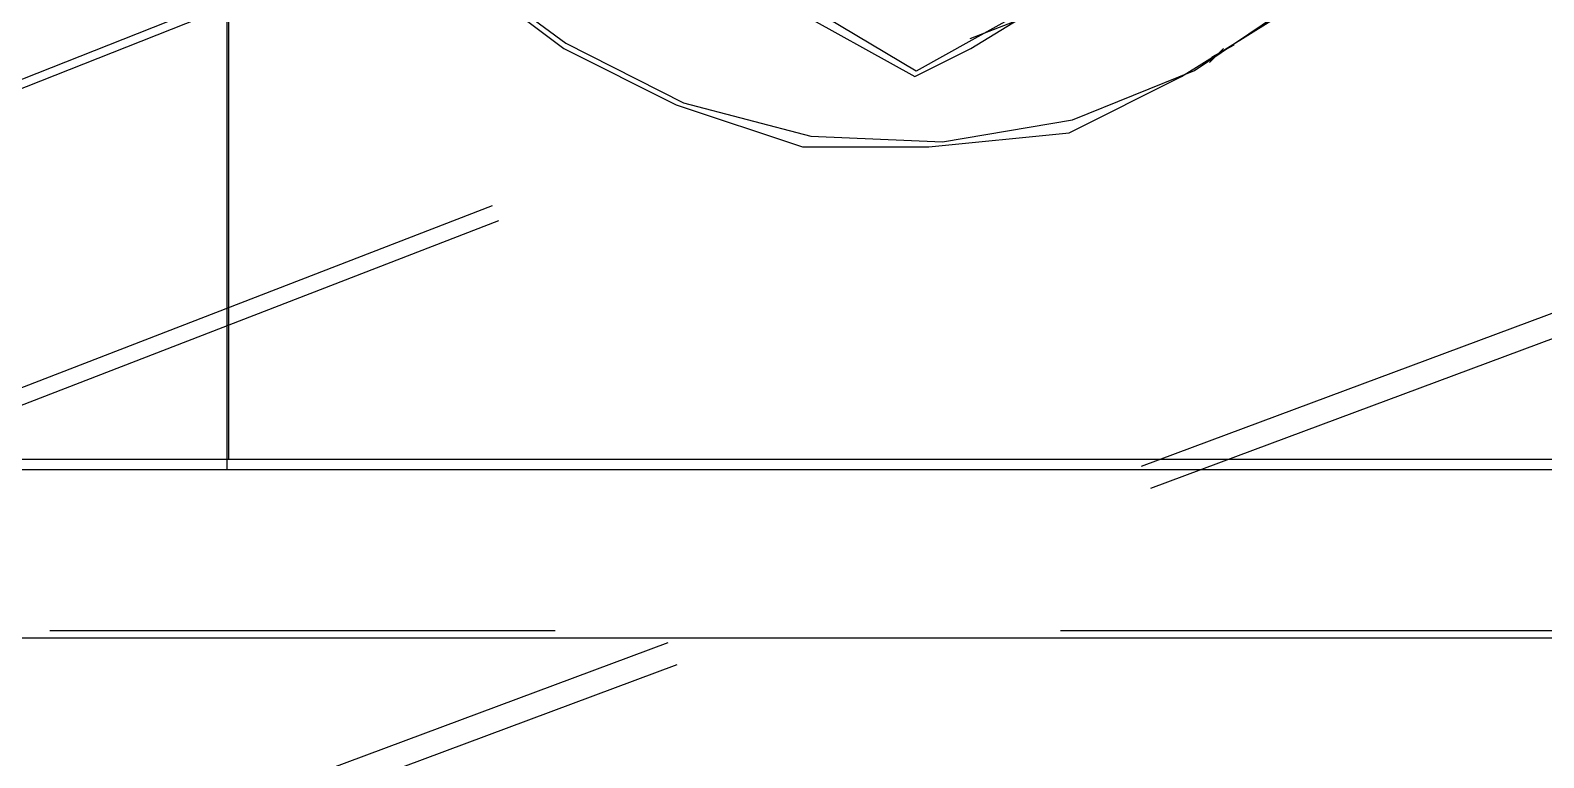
# Model space of a CAD drawing. Extents: x 3 to 592, y 5 to 207.
# Drawn here: x 104.139 to 107.944, y 49.934 to 51.763 of the extents above; entities that cross this region are included whole.
import ezdxf

# ---------------------------------------------------------------- set-up
doc = ezdxf.new("R2010")
doc.units = 0
doc.layers.get('0').update_dxf_attribs({"linetype": 'CONTINUOUS'})

msp = doc.modelspace()

# ---------------------------------------------------------------- linework, layer by layer
at = {"color": 7}
for points in [[(104.638016, 50.684783), (104.638016, 54.573805)], [(104.638016, 50.684783), (104.638016, 54.573805)], [(104.638016, 50.684783), (104.638016, 54.573805)], [(104.638016, 50.684783), (104.638016, 54.573805)], [(104.633889, 50.658889), (104.633889, 54.539444)], [(107.685427, 52.200196), (106.500946, 51.742043)], [(107.685427, 52.200196), (106.500946, 51.742043)], [(105.760308, 52.023751), (106.063344, 51.842423), (106.366381, 51.661448)], [(105.760308, 52.023751), (106.063344, 51.842423), (106.366381, 51.661448)], [(105.760308, 52.023751), (106.063344, 51.842423), (106.366381, 51.661448)], [(105.760308, 52.023751), (106.063344, 51.842423), (106.366381, 51.661448)], [(100.186455, 50.085696), (105.029769, 52.001382)], [(100.186455, 50.085696), (105.029769, 52.001382)], [(105.037679, 51.981503), (100.194498, 50.065869)], [(105.037679, 51.981503), (100.194498, 50.065869)], [(105.7275, 51.999444), (106.045, 51.823056), (106.3625, 51.646667)], [(106.3625, 51.646667), (106.503611, 51.717222), (106.962222, 51.999444)], [(106.366522, 51.661342), (106.506574, 51.739306), (106.98353, 52.004948)], [(106.366522, 51.661342), (106.506574, 51.739306), (106.98353, 52.004948)], [(106.366522, 51.661342), (106.506574, 51.739306), (106.98353, 52.004948)], [(106.366522, 51.661342), (106.506574, 51.739306), (106.98353, 52.004948)], [(105.339444, 51.823056), (105.480556, 51.717222), (105.762778, 51.576111), (106.080278, 51.470278), (106.397778, 51.470278), (106.750556, 51.505556), (107.032778, 51.646667), (107.315, 51.823056)], [(105.349393, 51.830252), (105.485565, 51.730769), (105.78084, 51.580838), (106.101162, 51.496877), (106.432068, 51.482413), (106.75874, 51.538505), (107.066009, 51.66233), (107.33659, 51.845422)], [(105.349393, 51.830252), (105.485565, 51.730769), (105.78084, 51.580838), (106.101162, 51.496877), (106.432068, 51.482413), (106.75874, 51.538505), (107.066009, 51.66233), (107.33659, 51.845422)], [(105.349393, 51.830252), (105.485565, 51.730769), (105.78084, 51.580838), (106.101162, 51.496877), (106.432068, 51.482413), (106.75874, 51.538505), (107.066009, 51.66233), (107.33659, 51.845422)], [(105.349393, 51.830252), (105.485565, 51.730769), (105.78084, 51.580838), (106.101162, 51.496877), (106.432068, 51.482413), (106.75874, 51.538505), (107.066009, 51.66233), (107.33659, 51.845422)], [(107.138611, 51.717222), (107.103333, 51.681944)], [(107.164717, 51.725901), (107.109331, 51.695562)], [(107.164717, 51.725901), (107.109331, 51.695562)], [(107.164717, 51.725901), (107.109331, 51.695562)], [(107.164717, 51.725901), (107.109331, 51.695562)], [(100.442395, 49.443499), (105.301065, 51.322832)], [(100.442395, 49.443499), (105.301065, 51.322832)], [(105.316465, 51.283889), (100.457741, 49.404552)], [(105.316465, 51.283889), (100.457741, 49.404552)], [(106.932523, 50.667292), (108.122505, 51.110961)], [(106.932523, 50.667292), (108.122505, 51.110961)], [(108.144685, 51.054747), (106.954703, 50.611078)], [(108.144685, 51.054747), (106.954703, 50.611078)], [(104.026899, 50.684783), (108.749183, 50.684783)], [(104.026899, 50.684783), (108.749183, 50.684783)], [(104.026899, 50.684783), (108.749183, 50.684783)], [(104.026899, 50.684783), (108.749183, 50.684783)], [(103.998889, 50.658889), (108.726111, 50.658889)], [(100.682778, 50.235556), (124.177778, 50.235556)], [(100.857332, 48.40224), (105.74254, 50.223624)], [(100.857332, 48.40224), (105.74254, 50.223624)], [(104.188542, 50.254218), (105.458542, 50.254218)], [(104.188542, 50.254218), (105.458542, 50.254218)], [(104.188542, 50.254218), (105.458542, 50.254218)], [(104.188542, 50.254218), (105.458542, 50.254218)], [(106.728542, 50.254218), (107.998542, 50.254218)], [(106.728542, 50.254218), (107.998542, 50.254218)], [(106.728542, 50.254218), (107.998542, 50.254218)], [(106.728542, 50.254218), (107.998542, 50.254218)], [(105.764721, 50.167409), (100.879557, 48.346043)], [(105.764721, 50.167409), (100.879557, 48.346043)]]:
    msp.add_lwpolyline(points, dxfattribs=at)

doc.saveas('drawing.dxf')
